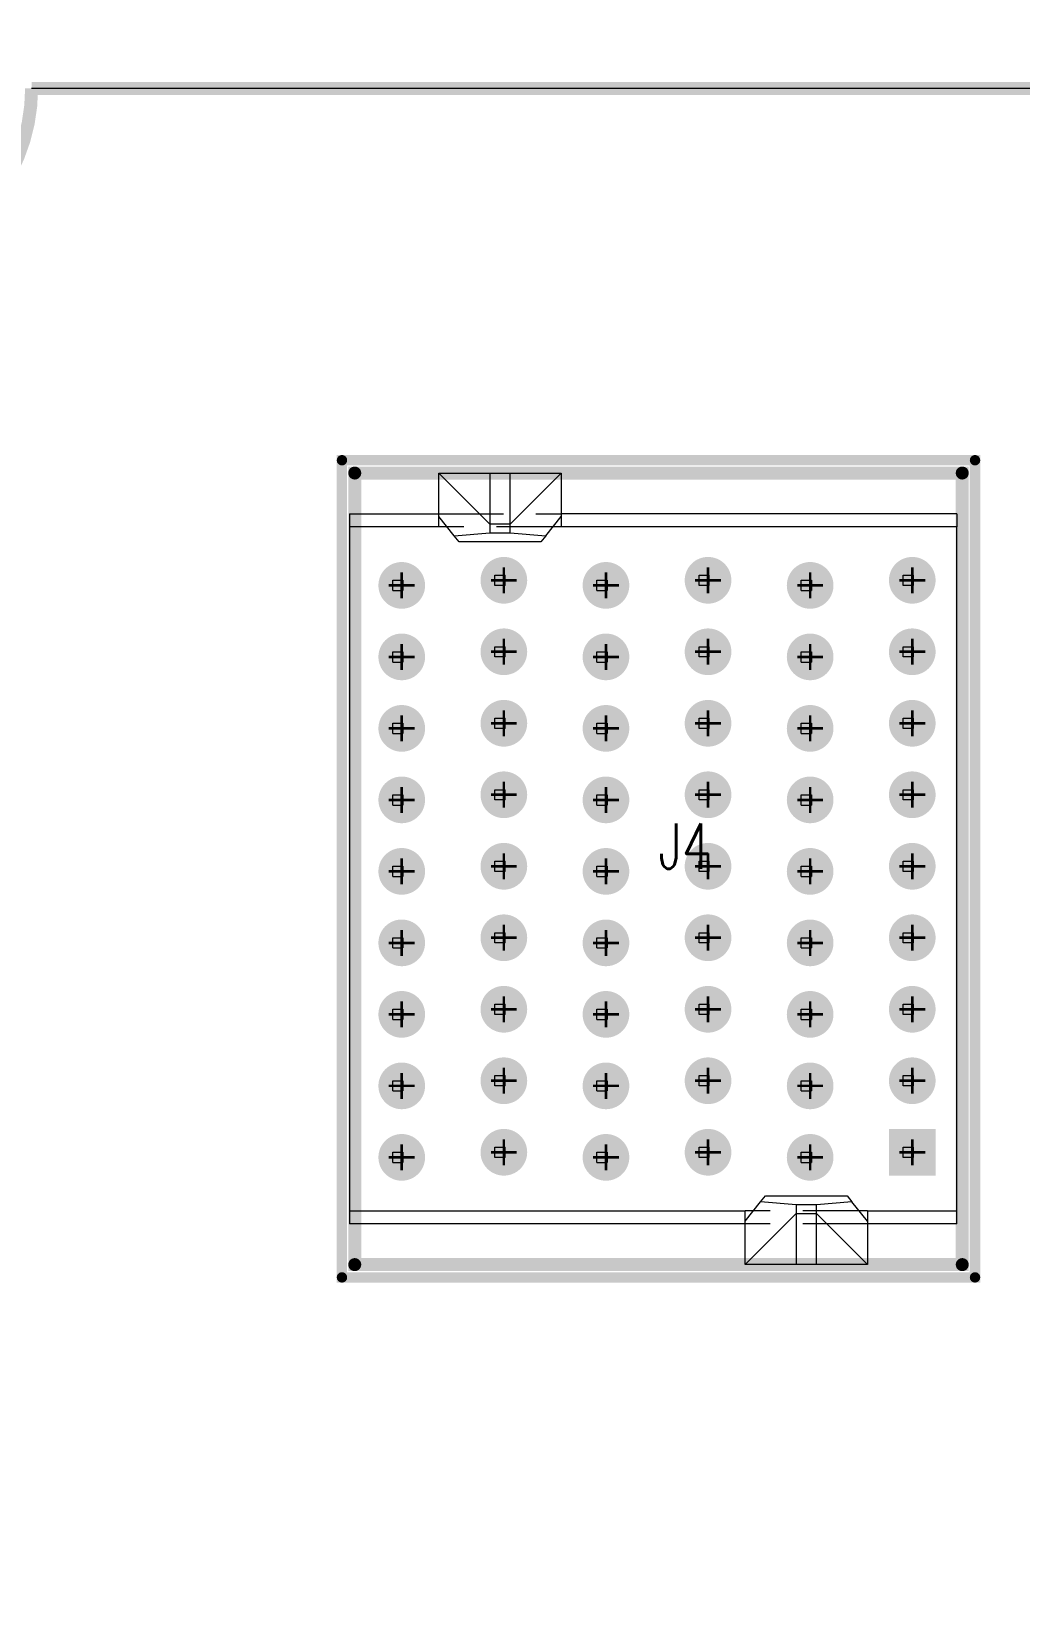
# Model space of a CAD drawing. Header units: millimetres. Extents: x 5 to 1395, y 5 to 415.
# Drawn here: x 1102.64 to 1122, y 260.83 to 291.72 of the extents above; entities that cross this region are included whole.
import ezdxf

# ---------------------------------------------------------------- set-up
doc = ezdxf.new("R2010")
doc.units = ezdxf.units.MM
doc.header["$PDSIZE"] = -1
doc.linetypes.add('HIDDEN', pattern=[1.905, 1.27, -0.635])
for name, color, linetype in [('BOARD_OUTLINE_00', 2, 'Continuous'), ('DRIL_PLTE_THRU_01', 16, 'Continuous'), ('DRIL_PLTE_THRU_02', 146, 'Continuous'), ('DRIL_PLTE_THRU_03', 56, 'Continuous'), ('DRIL_PLTE_THRU_04', 216, 'Continuous'), ('DRIL_PLTE_THRU_05', 34, 'Continuous'), ('DRIL_PLTE_THRU_06', 96, 'Continuous'), ('DRIL_PLTE_THRU_07', 171, 'Continuous'), ('DRIL_PLTE_THRU_08', 176, 'Continuous'), ('DRIL_SYMBOL', 2, 'Continuous'), ('PADS_BOT', 5, 'Continuous'), ('PADS_INNER', 1, 'Continuous'), ('PADS_TOP', 1, 'Continuous'), ('PART_NAME_01', 1, 'Continuous'), ('PART_TOP_2DLINE_26', 5, 'Continuous'), ('PART_TOP_2DLINE_27', 5, 'Continuous')]:
    doc.layers.add(name, color=color, linetype=linetype)
doc.styles.add('W0$127', font='simplex', dxfattribs={"width": 0.75})
doc.dimstyles.new('ISO-25', dxfattribs={"dimtxt": 2.5, "dimasz": 2.5, "dimexe": 1.25, "dimexo": 0.625, "dimtad": 1, "dimtxsty": 'Standard', "dimcen": 2.5, "dimadec": 0, "dimazin": 0, "dimtfac": 1, "dimtmove": 0, "dimatfit": 3, "dimfxl": 0, "dimarcsym": 0})

# ---------------------------------------------------------------- blocks, each defined once
blk = doc.blocks.new('BOARD_30802')
at = {"layer": 'BOARD_OUTLINE_00', "const_width": 0.254}
blk.add_lwpolyline([(292.4, 279.4), (139.4, 279.4, -1), (132.4, 279.4), (19.4, 279.4, -1), (12.4, 279.4), (0, 279.4), (0, 218.93), (2, 218.93, -1), (2, 211.93), (0, 211.93), (0, 63), (2, 63, -1), (2, 56), (0, 56), (0, 0), (431.8, 0)], format="xyb", dxfattribs=at)
blk = doc.blocks.new('SMOOTH_0$2032')
at = {"const_width": 0.1016}
blk.add_lwpolyline([(-0.0508, 0, 1), (0.0508, 0, 1)], format="xyb", close=True, dxfattribs=at)
blk = doc.blocks.new('SMOOTH_0$254')
at = {"const_width": 0.127}
blk.add_lwpolyline([(-0.0635, 0, 1), (0.0635, 0, 1)], format="xyb", close=True, dxfattribs=at)
blk = doc.blocks.new('PART_BODY_TOP_8')
at = {"layer": 'PART_TOP_2DLINE_26', "const_width": 0.203}
blk.add_lwpolyline([(-6.2, 8), (6.2, 8), (6.2, -8), (-6.2, -8)], close=True, dxfattribs=at)
at = {"layer": 'PART_TOP_2DLINE_27', "const_width": 0.254}
blk.add_lwpolyline([(-5.95, -7.75), (5.95, -7.75), (5.95, 7.75), (-5.95, 7.75)], close=True, dxfattribs=at)
at = {"layer": 'PART_TOP_2DLINE_26'}
for p in [(-6.2, 8), (6.2, 8), (-6.2, -8), (6.2, -8)]:
    blk.add_blockref('SMOOTH_0$2032', p, dxfattribs=at)
at = {"layer": 'PART_TOP_2DLINE_27'}
for p in [(-5.95, 7.75), (5.95, 7.75), (-5.95, -7.75), (5.95, -7.75)]:
    blk.add_blockref('SMOOTH_0$254', p, dxfattribs=at)
blk = doc.blocks.new('DRIL_SYMBOL_0$59944')
at = {"layer": 'DRIL_SYMBOL', "const_width": 0.0508}
for points in [[(-0.254, 0), (0.254, 0)], [(0, -0.254), (0, 0.254)]]:
    blk.add_lwpolyline(points, dxfattribs=at)
blk = doc.blocks.new('DRIL_HOLE_0$59944')
at = {"const_width": 0.29972}
blk.add_lwpolyline([(-0.14986, 0, 1), (0.14986, 0, 1)], format="xyb", close=True, dxfattribs=at)
blk.add_blockref('DRIL_SYMBOL_0$59944', (0, 0))
blk = doc.blocks.new('PAD_8')
at = {"const_width": 0.4572}
blk.add_lwpolyline([(0, -0.2286, 1), (0, 0.2286, 1)], format="xyb", close=True, dxfattribs=at)
blk = doc.blocks.new('STK_TOP_169')
at = {"layer": 'DRIL_PLTE_THRU_01'}
blk.add_blockref('DRIL_HOLE_0$59944', (0, 0), dxfattribs=at)
at = {"layer": 'DRIL_PLTE_THRU_02'}
blk.add_blockref('DRIL_HOLE_0$59944', (0, 0), dxfattribs=at)
at = {"layer": 'DRIL_PLTE_THRU_03'}
blk.add_blockref('DRIL_HOLE_0$59944', (0, 0), dxfattribs=at)
at = {"layer": 'DRIL_PLTE_THRU_04'}
blk.add_blockref('DRIL_HOLE_0$59944', (0, 0), dxfattribs=at)
at = {"layer": 'DRIL_PLTE_THRU_05'}
blk.add_blockref('DRIL_HOLE_0$59944', (0, 0), dxfattribs=at)
at = {"layer": 'DRIL_PLTE_THRU_06'}
blk.add_blockref('DRIL_HOLE_0$59944', (0, 0), dxfattribs=at)
at = {"layer": 'DRIL_PLTE_THRU_07'}
blk.add_blockref('DRIL_HOLE_0$59944', (0, 0), dxfattribs=at)
at = {"layer": 'DRIL_PLTE_THRU_08'}
blk.add_blockref('DRIL_HOLE_0$59944', (0, 0), dxfattribs=at)
at = {"layer": 'PADS_BOT'}
blk.add_blockref('PAD_8', (0, 0), dxfattribs=at)
at = {"layer": 'PADS_INNER'}
blk.add_blockref('PAD_8', (0, 0), dxfattribs=at)
at = {"layer": 'PADS_TOP'}
blk.add_blockref('PAD_8', (0, 0), dxfattribs=at)
blk = doc.blocks.new('PAD_10')
at = {"const_width": 0.9144}
blk.add_lwpolyline([(-0.4572, 0), (0.4572, 0)], dxfattribs=at)
blk = doc.blocks.new('STK_TOP_172')
at = {"layer": 'DRIL_PLTE_THRU_01'}
blk.add_blockref('DRIL_HOLE_0$59944', (0, 0), dxfattribs=at)
at = {"layer": 'DRIL_PLTE_THRU_02'}
blk.add_blockref('DRIL_HOLE_0$59944', (0, 0), dxfattribs=at)
at = {"layer": 'DRIL_PLTE_THRU_03'}
blk.add_blockref('DRIL_HOLE_0$59944', (0, 0), dxfattribs=at)
at = {"layer": 'DRIL_PLTE_THRU_04'}
blk.add_blockref('DRIL_HOLE_0$59944', (0, 0), dxfattribs=at)
at = {"layer": 'DRIL_PLTE_THRU_05'}
blk.add_blockref('DRIL_HOLE_0$59944', (0, 0), dxfattribs=at)
at = {"layer": 'DRIL_PLTE_THRU_06'}
blk.add_blockref('DRIL_HOLE_0$59944', (0, 0), dxfattribs=at)
at = {"layer": 'DRIL_PLTE_THRU_07'}
blk.add_blockref('DRIL_HOLE_0$59944', (0, 0), dxfattribs=at)
at = {"layer": 'DRIL_PLTE_THRU_08'}
blk.add_blockref('DRIL_HOLE_0$59944', (0, 0), dxfattribs=at)
at = {"layer": 'PADS_BOT'}
blk.add_blockref('PAD_8', (0, 0), dxfattribs=at)
at = {"layer": 'PADS_INNER'}
blk.add_blockref('PAD_8', (0, 0), dxfattribs=at)
at = {"layer": 'PADS_TOP'}
blk.add_blockref('PAD_10', (0, 0), dxfattribs=at)
blk = doc.blocks.new('SYM_TOP_10')
for name, p in [('PART_BODY_TOP_8', (0, 0)), ('STK_TOP_169', (-5.0292, 5.55)), ('STK_TOP_169', (-3.029204, 5.65)), ('STK_TOP_169', (-1.029208, 5.55)), ('STK_TOP_169', (0.970788, 5.65)), ('STK_TOP_169', (2.970784, 5.55)), ('STK_TOP_169', (4.97078, 5.65)), ('STK_TOP_169', (-3.029204, 4.25)), ('STK_TOP_169', (0.970788, 4.25)), ('STK_TOP_169', (4.97078, 4.25)), ('STK_TOP_169', (-5.0292, 4.15)), ('STK_TOP_169', (-1.029208, 4.15)), ('STK_TOP_169', (2.970784, 4.15)), ('STK_TOP_169', (-5.0292, 2.75)), ('STK_TOP_169', (-3.029204, 2.85)), ('STK_TOP_169', (-1.029208, 2.75)), ('STK_TOP_169', (0.970788, 2.85)), ('STK_TOP_169', (2.970784, 2.75)), ('STK_TOP_169', (4.97078, 2.85)), ('STK_TOP_169', (-3.029204, 1.45)), ('STK_TOP_169', (0.970788, 1.45)), ('STK_TOP_169', (4.97078, 1.45)), ('STK_TOP_169', (-5.0292, 1.35)), ('STK_TOP_169', (-1.029208, 1.35)), ('STK_TOP_169', (2.970784, 1.35)), ('STK_TOP_169', (-5.0292, -0.05)), ('STK_TOP_169', (-3.029204, 0.05)), ('STK_TOP_169', (-1.029208, -0.05)), ('STK_TOP_169', (0.970788, 0.05)), ('STK_TOP_169', (2.970784, -0.05)), ('STK_TOP_169', (4.97078, 0.05)), ('STK_TOP_169', (-3.029204, -1.35)), ('STK_TOP_169', (0.970788, -1.35)), ('STK_TOP_169', (4.97078, -1.35)), ('STK_TOP_169', (-5.0292, -1.45)), ('STK_TOP_169', (-1.029208, -1.45)), ('STK_TOP_169', (2.970784, -1.45)), ('STK_TOP_169', (-5.0292, -2.85)), ('STK_TOP_169', (-3.029204, -2.75)), ('STK_TOP_169', (-1.029208, -2.85)), ('STK_TOP_169', (0.970788, -2.75)), ('STK_TOP_169', (2.970784, -2.85)), ('STK_TOP_169', (4.97078, -2.75)), ('STK_TOP_169', (-3.029204, -4.15)), ('STK_TOP_169', (0.970788, -4.15)), ('STK_TOP_169', (4.97078, -4.15)), ('STK_TOP_169', (-5.0292, -4.25)), ('STK_TOP_169', (-1.029208, -4.25)), ('STK_TOP_169', (2.970784, -4.25)), ('STK_TOP_169', (-5.0292, -5.65)), ('STK_TOP_169', (-3.029204, -5.55)), ('STK_TOP_169', (-1.029208, -5.65)), ('STK_TOP_169', (0.970788, -5.55)), ('STK_TOP_169', (2.970784, -5.65)), ('STK_TOP_172', (4.97078, -5.55))]:
    blk.add_blockref(name, p)
blk = doc.blocks.new('PART_TOP_51')
blk.add_blockref('SYM_TOP_10', (0, 0))
at = {"layer": 'PART_NAME_01', "style": 'W0$127', "width": 0.75}
blk.add_text('J4', height=0.889, dxfattribs=at).set_placement((0, 0))
blk = doc.blocks.new('q')
for name, p in [('BOARD_30802', (963.245, 11.209)), ('PART_TOP_51', (1114.925, 275.329))]:
    blk.add_blockref(name, p)
blk = doc.blocks.new('*D230')
at = {"color": 0, "lineweight": -2}
for p, q in [((969.595, 286.609), (969.595, 307.072)), ((1257.145, 291.679), (1257.145, 307.072)), ((972.897, 306.072), (1253.843, 306.072))]:
    blk.add_line(p, q, dxfattribs=at)
at = {"color": 0}
for points in [[(972.897, 306.622), (972.897, 305.521), (969.595, 306.072)], [(1253.843, 306.622), (1253.843, 305.521), (1257.145, 306.072)]]:
    blk.add_solid(points, dxfattribs=at)
at = {"layer": 'Defpoints', "color": 0}
for p in [(1257.145, 306.072), (1257.145, 290.679), (969.595, 285.609)]:
    blk.add_point(p, dxfattribs=at)
at = {"color": 0, "insert": (1113.37, 309.637), "char_height": 3.5, "attachment_point": 5}
blk.add_mtext('287,550', dxfattribs=at)
blk = doc.blocks.new('*D231')
at = {"color": 0, "lineweight": -2}
for p, q in [((969.595, 286.609), (969.595, 323.77)), ((1257.145, 181.679), (1257.145, 323.77)), ((1253.843, 322.77), (972.897, 322.77))]:
    blk.add_line(p, q, dxfattribs=at)
at = {"color": 0}
for points in [[(972.897, 323.321), (972.897, 322.22), (969.595, 322.77)], [(1253.843, 323.321), (1253.843, 322.22), (1257.145, 322.77)]]:
    blk.add_solid(points, dxfattribs=at)
at = {"layer": 'Defpoints', "color": 0}
for p in [(969.595, 322.77), (969.595, 285.609), (1257.145, 180.679)]:
    blk.add_point(p, dxfattribs=at)
at = {"color": 0, "insert": (1113.37, 326.336), "char_height": 3.5, "attachment_point": 5}
blk.add_mtext('287,550', dxfattribs=at)

msp = doc.modelspace()

# ---------------------------------------------------------------- linework, layer by layer
at = {"color": 7, "linetype": 'Continuous', "lineweight": 15}
for p, q in [((1253.6455, 290.6088), (1102.6441, 290.6088)), ((1110.6198, 282.2288), (1110.6198, 283.0788)), ((1110.6198, 283.0788), (1111.6198, 282.0788)), ((1110.6198, 283.0788), (1111.6198, 283.0788)), ((1111.6198, 283.0788), (1112.0198, 283.0788)), ((1111.6198, 283.0788), (1111.6198, 282.0788)), ((1112.0198, 282.0788), (1113.0198, 283.0788)), ((1112.0198, 283.0788), (1113.0198, 283.0788)), ((1112.0198, 282.0788), (1112.0198, 283.0788)), ((1113.0198, 283.0788), (1113.0198, 282.2288)), ((1108.8698, 282.2788), (1110.6198, 282.2788)), ((1108.8698, 282.2788), (1108.8698, 282.0288)), ((1110.9245, 281.848), (1110.6198, 282.2288)), ((1110.6198, 282.0288), (1110.6198, 282.2288)), ((1112.7151, 281.848), (1113.0198, 282.2288)), ((1120.7698, 282.2788), (1113.0198, 282.2788)), ((1113.0198, 282.2288), (1113.0198, 282.0288)), ((1120.7698, 282.2788), (1120.7698, 282.0288)), ((1110.6198, 282.0288), (1108.8698, 282.0288)), ((1108.8698, 282.0288), (1108.8698, 268.6288)), ((1110.9245, 281.848), (1111.6198, 281.9088)), ((1111.0198, 281.7288), (1110.9245, 281.848)), ((1111.6198, 282.0788), (1111.6198, 281.9088)), ((1112.0198, 282.0788), (1111.6198, 282.0788)), ((1111.6198, 281.9088), (1112.0198, 281.9088)), ((1112.0198, 281.9088), (1112.0198, 282.0788)), ((1112.0198, 281.9088), (1112.7151, 281.848)), ((1112.7151, 281.848), (1112.6198, 281.7288)), ((1120.7698, 282.0288), (1113.0198, 282.0288)), ((1120.7698, 268.6288), (1120.7698, 282.0288)), ((1112.6198, 281.7288), (1111.0198, 281.7288)), ((1116.6198, 268.4288), (1116.9245, 268.8096)), ((1116.9245, 268.8096), (1117.0198, 268.9288)), ((1117.6198, 268.7488), (1116.9245, 268.8096)), ((1117.0198, 268.9288), (1118.6198, 268.9288)), ((1118.7151, 268.8096), (1118.0198, 268.7488)), ((1118.6198, 268.9288), (1118.7151, 268.8096)), ((1119.0198, 268.4288), (1118.7151, 268.8096)), ((1108.8698, 268.6288), (1116.6198, 268.6288)), ((1108.8698, 268.6288), (1108.8698, 268.3788)), ((1116.6198, 268.4288), (1116.6198, 268.6288)), ((1117.6198, 268.5788), (1116.6198, 267.5788)), ((1117.6198, 268.7488), (1117.6198, 268.5788)), ((1118.0198, 268.7488), (1117.6198, 268.7488)), ((1117.6198, 268.5788), (1118.0198, 268.5788)), ((1117.6198, 268.5788), (1117.6198, 267.5788)), ((1118.0198, 268.5788), (1118.0198, 268.7488)), ((1119.0198, 267.5788), (1118.0198, 268.5788)), ((1118.0198, 267.5788), (1118.0198, 268.5788)), ((1119.0198, 268.6288), (1120.7698, 268.6288)), ((1119.0198, 268.6288), (1119.0198, 268.4288)), ((1120.7698, 268.3788), (1120.7698, 268.6288)), ((1116.6198, 268.3788), (1108.8698, 268.3788)), ((1116.6198, 267.5788), (1116.6198, 268.4288)), ((1119.0198, 268.4288), (1119.0198, 267.5788)), ((1120.7698, 268.3788), (1119.0198, 268.3788)), ((1117.6198, 267.5788), (1116.6198, 267.5788)), ((1118.0198, 267.5788), (1117.6198, 267.5788)), ((1119.0198, 267.5788), (1118.0198, 267.5788))]:
    msp.add_line(p, q, dxfattribs=at)
at = {"color": 7, "linetype": 'HIDDEN', "lineweight": 0}
for p, q in [((1110.6198, 282.2788), (1113.0198, 282.2788)), ((1113.0198, 282.0288), (1110.6198, 282.0288)), ((1109.7198, 280.7788), (1109.7198, 280.9788)), ((1109.7198, 280.9788), (1109.9198, 280.9788)), ((1109.9198, 280.9788), (1109.9198, 280.7788)), ((1111.7198, 280.8788), (1111.7198, 281.0788)), ((1111.7198, 281.0788), (1111.9198, 281.0788)), ((1111.9198, 280.8788), (1111.7198, 280.8788)), ((1111.9198, 280.8788), (1111.9198, 281.0788)), ((1113.7198, 280.9788), (1113.9198, 280.9788)), ((1113.7198, 280.7788), (1113.7198, 280.9788)), ((1113.9198, 280.9788), (1113.9198, 280.7788)), ((1115.7198, 280.8788), (1115.7198, 281.0788)), ((1115.7198, 281.0788), (1115.9198, 281.0788)), ((1115.9198, 280.8788), (1115.7198, 280.8788)), ((1115.9198, 280.8788), (1115.9198, 281.0788)), ((1117.7198, 280.9788), (1117.9198, 280.9788)), ((1117.7198, 280.7788), (1117.7198, 280.9788)), ((1117.9198, 280.9788), (1117.9198, 280.7788)), ((1119.7198, 281.0788), (1119.9198, 281.0788)), ((1119.7198, 280.8788), (1119.7198, 281.0788)), ((1119.9198, 280.8788), (1119.7198, 280.8788)), ((1119.9198, 280.8788), (1119.9198, 281.0788)), ((1109.7198, 280.7788), (1109.9198, 280.7788)), ((1113.7198, 280.7788), (1113.9198, 280.7788)), ((1117.7198, 280.7788), (1117.9198, 280.7788)), ((1111.7198, 279.4788), (1111.7198, 279.6788)), ((1111.7198, 279.6788), (1111.9198, 279.6788)), ((1111.9198, 279.4788), (1111.9198, 279.6788)), ((1115.7198, 279.4788), (1115.7198, 279.6788)), ((1115.7198, 279.6788), (1115.9198, 279.6788)), ((1115.9198, 279.4788), (1115.9198, 279.6788)), ((1119.7198, 279.6788), (1119.9198, 279.6788)), ((1119.7198, 279.4788), (1119.7198, 279.6788)), ((1119.9198, 279.4788), (1119.9198, 279.6788)), ((1109.7198, 279.3788), (1109.7198, 279.5788)), ((1109.7198, 279.5788), (1109.9198, 279.5788)), ((1109.7198, 279.3788), (1109.9198, 279.3788)), ((1109.9198, 279.5788), (1109.9198, 279.3788)), ((1111.9198, 279.4788), (1111.7198, 279.4788)), ((1113.7198, 279.5788), (1113.9198, 279.5788)), ((1113.7198, 279.3788), (1113.7198, 279.5788)), ((1113.7198, 279.3788), (1113.9198, 279.3788)), ((1113.9198, 279.5788), (1113.9198, 279.3788)), ((1115.9198, 279.4788), (1115.7198, 279.4788)), ((1117.7198, 279.5788), (1117.9198, 279.5788)), ((1117.7198, 279.3788), (1117.7198, 279.5788)), ((1117.7198, 279.3788), (1117.9198, 279.3788)), ((1117.9198, 279.5788), (1117.9198, 279.3788)), ((1119.9198, 279.4788), (1119.7198, 279.4788)), ((1109.7198, 277.9788), (1109.7198, 278.1788)), ((1109.7198, 278.1788), (1109.9198, 278.1788)), ((1109.9198, 278.1788), (1109.9198, 277.9788)), ((1111.7198, 278.0788), (1111.7198, 278.2788)), ((1111.7198, 278.2788), (1111.9198, 278.2788)), ((1111.9198, 278.0788), (1111.7198, 278.0788)), ((1111.9198, 278.0788), (1111.9198, 278.2788)), ((1113.7198, 277.9788), (1113.7198, 278.1788)), ((1113.7198, 278.1788), (1113.9198, 278.1788)), ((1113.9198, 278.1788), (1113.9198, 277.9788)), ((1115.7198, 278.0788), (1115.7198, 278.2788)), ((1115.7198, 278.2788), (1115.9198, 278.2788)), ((1115.9198, 278.0788), (1115.7198, 278.0788)), ((1115.9198, 278.0788), (1115.9198, 278.2788)), ((1117.7198, 278.1788), (1117.9198, 278.1788)), ((1117.7198, 277.9788), (1117.7198, 278.1788)), ((1117.9198, 278.1788), (1117.9198, 277.9788)), ((1119.7198, 278.2788), (1119.9198, 278.2788)), ((1119.7198, 278.0788), (1119.7198, 278.2788)), ((1119.9198, 278.0788), (1119.7198, 278.0788)), ((1119.9198, 278.0788), (1119.9198, 278.2788)), ((1109.7198, 277.9788), (1109.9198, 277.9788)), ((1113.7198, 277.9788), (1113.9198, 277.9788)), ((1117.7198, 277.9788), (1117.9198, 277.9788)), ((1111.7198, 276.8788), (1111.9198, 276.8788)), ((1111.7198, 276.6788), (1111.7198, 276.8788)), ((1111.9198, 276.6788), (1111.9198, 276.8788)), ((1115.7198, 276.6788), (1115.7198, 276.8788)), ((1115.7198, 276.8788), (1115.9198, 276.8788)), ((1115.9198, 276.6788), (1115.9198, 276.8788)), ((1119.7198, 276.8788), (1119.9198, 276.8788)), ((1119.7198, 276.6788), (1119.7198, 276.8788)), ((1119.9198, 276.6788), (1119.9198, 276.8788)), ((1109.7198, 276.5788), (1109.7198, 276.7788)), ((1109.7198, 276.7788), (1109.9198, 276.7788)), ((1109.7198, 276.5788), (1109.9198, 276.5788)), ((1109.9198, 276.7788), (1109.9198, 276.5788)), ((1111.9198, 276.6788), (1111.7198, 276.6788)), ((1113.7198, 276.5788), (1113.7198, 276.7788)), ((1113.7198, 276.7788), (1113.9198, 276.7788)), ((1113.7198, 276.5788), (1113.9198, 276.5788)), ((1113.9198, 276.7788), (1113.9198, 276.5788)), ((1115.9198, 276.6788), (1115.7198, 276.6788)), ((1117.7198, 276.7788), (1117.9198, 276.7788)), ((1117.7198, 276.5788), (1117.7198, 276.7788)), ((1117.7198, 276.5788), (1117.9198, 276.5788)), ((1117.9198, 276.7788), (1117.9198, 276.5788)), ((1119.9198, 276.6788), (1119.7198, 276.6788)), ((1109.7198, 275.1788), (1109.7198, 275.3788)), ((1109.7198, 275.3788), (1109.9198, 275.3788)), ((1109.9198, 275.3788), (1109.9198, 275.1788)), ((1111.7198, 275.2788), (1111.7198, 275.4788)), ((1111.7198, 275.4788), (1111.9198, 275.4788)), ((1111.9198, 275.2788), (1111.9198, 275.4788)), ((1113.7198, 275.3788), (1113.9198, 275.3788)), ((1113.7198, 275.1788), (1113.7198, 275.3788)), ((1113.9198, 275.3788), (1113.9198, 275.1788)), ((1115.7198, 275.2788), (1115.7198, 275.4788)), ((1115.7198, 275.4788), (1115.9198, 275.4788)), ((1115.9198, 275.2788), (1115.9198, 275.4788)), ((1117.7198, 275.3788), (1117.9198, 275.3788)), ((1117.7198, 275.1788), (1117.7198, 275.3788)), ((1117.9198, 275.3788), (1117.9198, 275.1788)), ((1119.7198, 275.4788), (1119.9198, 275.4788)), ((1119.7198, 275.2788), (1119.7198, 275.4788)), ((1119.9198, 275.2788), (1119.9198, 275.4788)), ((1109.7198, 275.1788), (1109.9198, 275.1788)), ((1111.9198, 275.2788), (1111.7198, 275.2788)), ((1113.7198, 275.1788), (1113.9198, 275.1788)), ((1115.9198, 275.2788), (1115.7198, 275.2788)), ((1117.7198, 275.1788), (1117.9198, 275.1788)), ((1119.9198, 275.2788), (1119.7198, 275.2788)), ((1111.7198, 273.8788), (1111.7198, 274.0788)), ((1111.7198, 274.0788), (1111.9198, 274.0788)), ((1111.9198, 273.8788), (1111.9198, 274.0788)), ((1115.7198, 273.8788), (1115.7198, 274.0788)), ((1115.7198, 274.0788), (1115.9198, 274.0788)), ((1115.9198, 273.8788), (1115.9198, 274.0788)), ((1119.7198, 274.0788), (1119.9198, 274.0788)), ((1119.7198, 273.8788), (1119.7198, 274.0788)), ((1119.9198, 273.8788), (1119.9198, 274.0788)), ((1109.7198, 273.7788), (1109.7198, 273.9788)), ((1109.7198, 273.9788), (1109.9198, 273.9788)), ((1109.7198, 273.7788), (1109.9198, 273.7788)), ((1109.9198, 273.9788), (1109.9198, 273.7788)), ((1111.9198, 273.8788), (1111.7198, 273.8788)), ((1113.7198, 273.9788), (1113.9198, 273.9788)), ((1113.7198, 273.7788), (1113.7198, 273.9788)), ((1113.7198, 273.7788), (1113.9198, 273.7788)), ((1113.9198, 273.9788), (1113.9198, 273.7788)), ((1115.9198, 273.8788), (1115.7198, 273.8788)), ((1117.7198, 273.9788), (1117.9198, 273.9788)), ((1117.7198, 273.7788), (1117.7198, 273.9788)), ((1117.7198, 273.7788), (1117.9198, 273.7788)), ((1117.9198, 273.9788), (1117.9198, 273.7788)), ((1119.9198, 273.8788), (1119.7198, 273.8788)), ((1109.7198, 272.5788), (1109.9198, 272.5788)), ((1109.7198, 272.3788), (1109.7198, 272.5788)), ((1109.9198, 272.5788), (1109.9198, 272.3788)), ((1111.7198, 272.4788), (1111.7198, 272.6788)), ((1111.7198, 272.6788), (1111.9198, 272.6788)), ((1111.9198, 272.4788), (1111.9198, 272.6788)), ((1113.7198, 272.5788), (1113.9198, 272.5788)), ((1113.7198, 272.3788), (1113.7198, 272.5788)), ((1113.9198, 272.5788), (1113.9198, 272.3788)), ((1115.7198, 272.4788), (1115.7198, 272.6788)), ((1115.7198, 272.6788), (1115.9198, 272.6788)), ((1115.9198, 272.4788), (1115.9198, 272.6788)), ((1117.7198, 272.3788), (1117.7198, 272.5788)), ((1117.7198, 272.5788), (1117.9198, 272.5788)), ((1117.9198, 272.5788), (1117.9198, 272.3788)), ((1119.7198, 272.4788), (1119.7198, 272.6788)), ((1119.7198, 272.6788), (1119.9198, 272.6788)), ((1119.9198, 272.4788), (1119.9198, 272.6788)), ((1109.7198, 272.3788), (1109.9198, 272.3788)), ((1111.9198, 272.4788), (1111.7198, 272.4788)), ((1113.7198, 272.3788), (1113.9198, 272.3788)), ((1115.9198, 272.4788), (1115.7198, 272.4788)), ((1117.7198, 272.3788), (1117.9198, 272.3788)), ((1119.9198, 272.4788), (1119.7198, 272.4788)), ((1111.7198, 271.0788), (1111.7198, 271.2788)), ((1111.7198, 271.2788), (1111.9198, 271.2788)), ((1111.9198, 271.0788), (1111.9198, 271.2788)), ((1115.7198, 271.0788), (1115.7198, 271.2788)), ((1115.7198, 271.2788), (1115.9198, 271.2788)), ((1115.9198, 271.0788), (1115.9198, 271.2788)), ((1119.7198, 271.0788), (1119.7198, 271.2788)), ((1119.7198, 271.2788), (1119.9198, 271.2788)), ((1119.9198, 271.0788), (1119.9198, 271.2788)), ((1109.7198, 271.1788), (1109.9198, 271.1788)), ((1109.7198, 270.9788), (1109.7198, 271.1788)), ((1109.7198, 270.9788), (1109.9198, 270.9788)), ((1109.9198, 271.1788), (1109.9198, 270.9788)), ((1111.9198, 271.0788), (1111.7198, 271.0788)), ((1113.7198, 270.9788), (1113.7198, 271.1788)), ((1113.7198, 271.1788), (1113.9198, 271.1788)), ((1113.7198, 270.9788), (1113.9198, 270.9788)), ((1113.9198, 271.1788), (1113.9198, 270.9788)), ((1115.9198, 271.0788), (1115.7198, 271.0788)), ((1117.7198, 270.9788), (1117.7198, 271.1788)), ((1117.7198, 271.1788), (1117.9198, 271.1788)), ((1117.7198, 270.9788), (1117.9198, 270.9788)), ((1117.9198, 271.1788), (1117.9198, 270.9788)), ((1119.9198, 271.0788), (1119.7198, 271.0788)), ((1109.7198, 269.7788), (1109.9198, 269.7788)), ((1109.7198, 269.5788), (1109.7198, 269.7788)), ((1109.9198, 269.7788), (1109.9198, 269.5788)), ((1111.7198, 269.6788), (1111.7198, 269.8788)), ((1111.7198, 269.8788), (1111.9198, 269.8788)), ((1111.9198, 269.6788), (1111.9198, 269.8788)), ((1113.7198, 269.7788), (1113.9198, 269.7788)), ((1113.7198, 269.5788), (1113.7198, 269.7788)), ((1113.9198, 269.7788), (1113.9198, 269.5788)), ((1115.7198, 269.6788), (1115.7198, 269.8788)), ((1115.7198, 269.8788), (1115.9198, 269.8788)), ((1115.9198, 269.6788), (1115.9198, 269.8788)), ((1117.7198, 269.5788), (1117.7198, 269.7788)), ((1117.7198, 269.7788), (1117.9198, 269.7788)), ((1117.9198, 269.7788), (1117.9198, 269.5788)), ((1119.7198, 269.6788), (1119.7198, 269.8788)), ((1119.7198, 269.8788), (1119.9198, 269.8788)), ((1119.9198, 269.6788), (1119.9198, 269.8788)), ((1109.7198, 269.5788), (1109.9198, 269.5788)), ((1111.9198, 269.6788), (1111.7198, 269.6788)), ((1113.7198, 269.5788), (1113.9198, 269.5788)), ((1115.9198, 269.6788), (1115.7198, 269.6788)), ((1117.7198, 269.5788), (1117.9198, 269.5788)), ((1119.9198, 269.6788), (1119.7198, 269.6788)), ((1119.0198, 268.6288), (1116.6198, 268.6288)), ((1119.0198, 268.3788), (1116.6198, 268.3788))]:
    msp.add_line(p, q, dxfattribs=at)

# ---------------------------------------------------------------- block references
msp.add_blockref('q', (0, 0))

# ---------------------------------------------------------------- dimensions: what is measured, and where the dimension line sits
for base, p1, p2, picture, middle in [((969.5948, 322.7702), (1257.1448, 180.6788), (969.5948, 285.6088), '*D231', (1113.3698, 326.3359)), ((1257.1448, 306.0718), (969.5948, 285.6088), (1257.1448, 290.6788), '*D230', (1113.3698, 309.6374))]:
    dim = msp.add_linear_dim(base=base, p1=p1, p2=p2, dimstyle='ISO-25', override={"dimtxt": 3.5, "dimasz": 3.302, "dimexe": 1, "dimexo": 1, "dimgap": 1.524, "dimtih": 1, "dimtoh": 1, "dimdec": 3, "dimzin": 0, "dimadec": 2, "dimtdec": 3, "dimtzin": 0})
    dim.commit()
    dim.dimension.update_dxf_attribs({"geometry": picture, "text_midpoint": middle})

doc.saveas('drawing.dxf')
